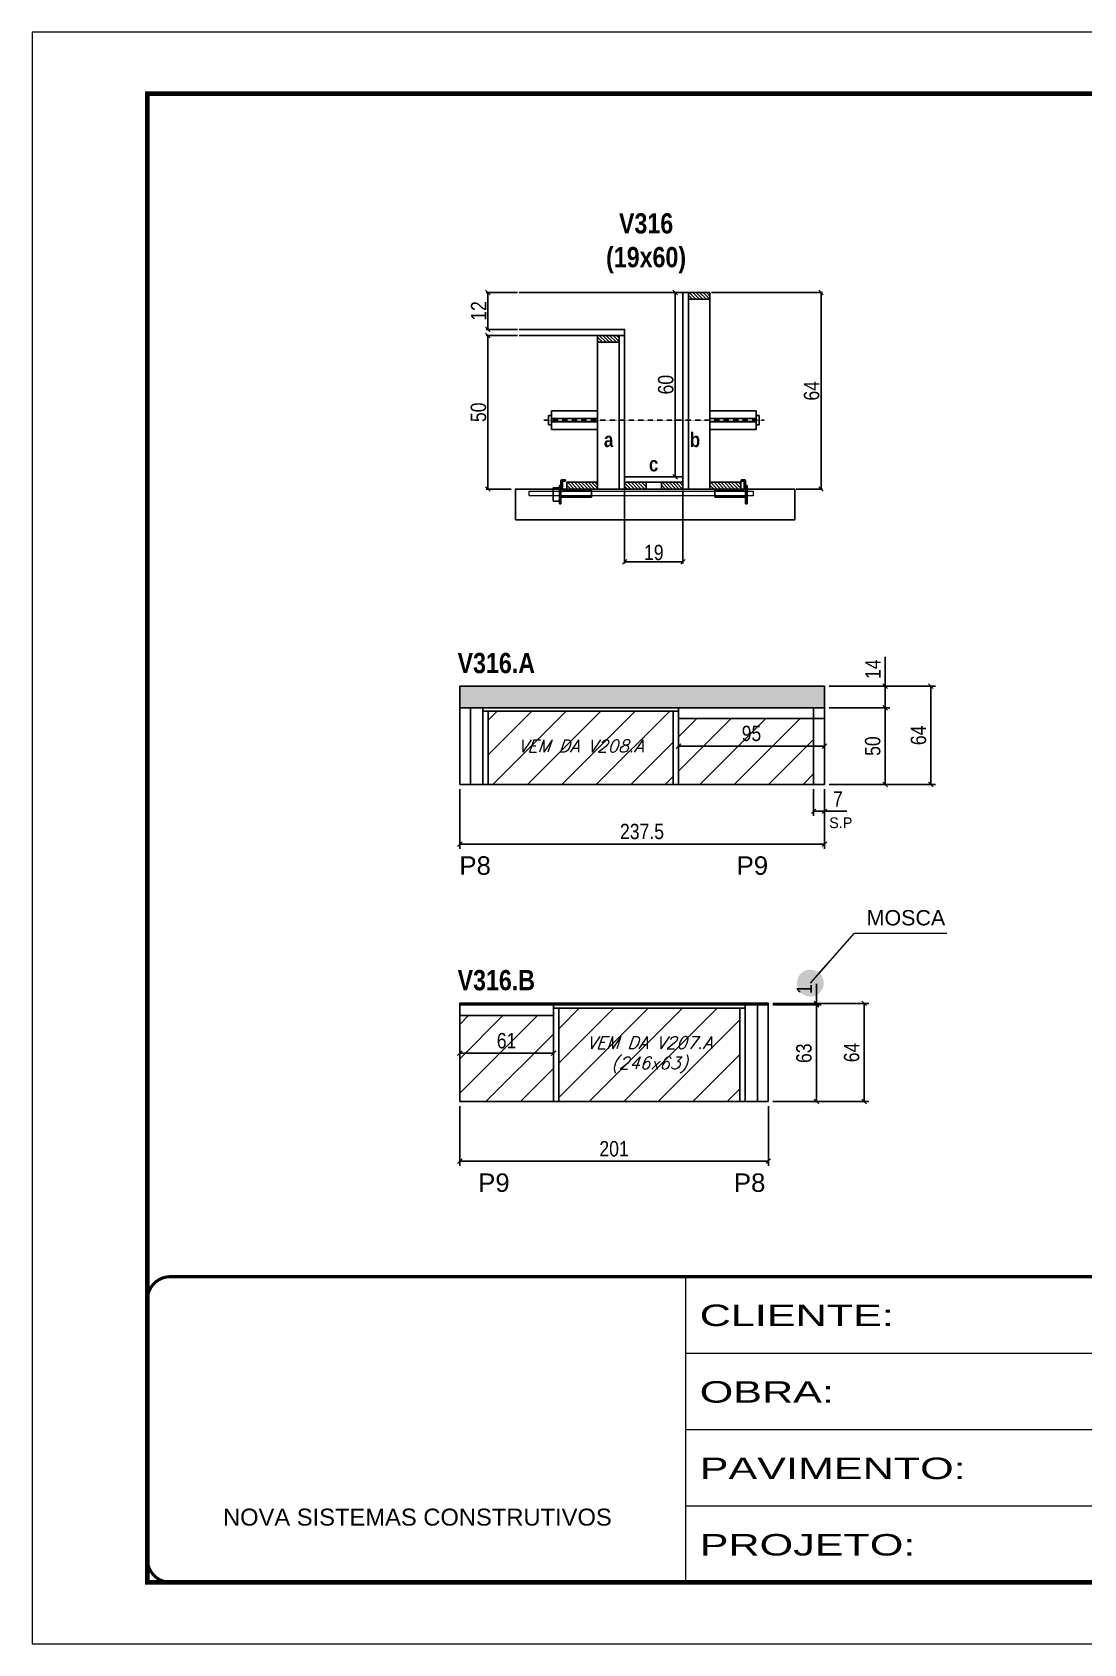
# Model space of a CAD drawing. Extents: x 13154 to 22413, y 1253 to 30260.
# Drawn here: x 13154 to 13839, y 26522 to 27572 of the extents above; entities that cross this region are included whole.
import ezdxf

# ---------------------------------------------------------------- set-up
doc = ezdxf.new("R2010")
doc.units = 0
for name, pattern in [('CONTINUO', [0]), ('DASHED', [0.75, 0.5, -0.25]), ('HIDDEN', [0.375, 0.25, -0.125])]:
    doc.linetypes.add(name, pattern=pattern)
for name, color, linetype in [('5', 5, 'Continuous'), ('barrote', 251, 'Continuous'), ('COTA', 241, 'Continuous'), ('detalhes', 4, 'Continuous'), ('NOMENCLATURA', 7, 'Continuous'), ('Painéis', 200, 'Continuous'), ('presilha', 1, 'Continuous'), ('SARR_2.2x10', 60, 'Continuous'), ('SARR_2.2x7', 40, 'Continuous'), ('SARR_3.5x7', 81, 'Continuous'), ('TENSOR', 3, 'Continuous'), ('texto', 7, 'Continuous')]:
    doc.layers.add(name, color=color, linetype=linetype)
for name, color, linetype, lineweight in [('CARIMBO', 255, 'Continuous', 9), ('CONCRETO', 251, 'Continuous', 25), ('Folhas', 255, 'Continuous', 9), ('Hachura', 251, 'Continuous', 9), ('SARRAFO DE PRESSAO', 251, 'DASHED', 9), ('SCO-___-LAJ', 2, 'Continuous', 0)]:
    doc.layers.add(name, color=color, linetype=linetype, lineweight=lineweight)
doc.styles.add('ARIAL', font='arial.ttf')
doc.styles.add('COTA TECNICA', font='techl___.ttf', dxfattribs={"height": 10})
doc.styles.add('COTA TECNICA 2X', font='techl___.ttf', dxfattribs={"height": 10})
doc.styles.add('Romans', font='romans.shx')
doc.styles.add('ROMAS860', font='ROMAS860.SHX')
doc.styles.get("Standard").update_dxf_attribs({"font": 'arial.ttf'})
doc.styles.add('TECNICA', font='techb___.ttf', dxfattribs={"height": 10})
doc.styles.add('Tecnologia', font='')
doc.styles.get('Tecnologia').set_extended_font_data('Forgotten Futurist')
doc.dimstyles.new('3x', dxfattribs={"dimtxt": 10, "dimasz": 5, "dimexe": 7, "dimexo": 5, "dimgap": 4, "dimtad": 1, "dimdec": 4, "dimlfac": 0.333333, "dimdsep": 46, "dimtxsty": 'Standard', "dimblk": 'DOT', "dimcen": 0.09, "dimclrd": 1, "dimclre": 1, "dimclrt": 2, "dimadec": 0, "dimazin": 2, "dimtfac": 1, "dimtdec": 4, "dimtmove": 0, "dimatfit": 3, "dimldrblk": 'DOT', "dimfxl": 1, "dimtolj": 1, "dimtzin": 0, "dimlwd": 9, "dimlwe": 9, "dimarcsym": 0})
doc.dimstyles.new('PAINEL', dxfattribs={"dimtxt": 10, "dimasz": 3, "dimexe": 3, "dimexo": 3, "dimgap": 3, "dimtad": 1, "dimdec": 1, "dimzin": 12, "dimdsep": 46, "dimtxsty": 'COTA TECNICA', "dimblk1": 'OBLIQUE', "dimblk2": 'OBLIQUE', "dimsah": 1, "dimcen": 0.9, "dimclrd": 4, "dimclre": 4, "dimclrt": 240, "dimadec": 1, "dimazin": 3, "dimtfac": 1, "dimtdec": 1, "dimtmove": 0, "dimatfit": 3, "dimfxl": 1, "dimtolj": 1, "dimtzin": 12, "dimarcsym": 0})
doc.dimstyles.new('SECAO', dxfattribs={"dimscale": 0.333333, "dimtxt": 5, "dimasz": 9, "dimexe": 3, "dimexo": 3, "dimgap": 3, "dimtad": 1, "dimdec": 1, "dimlfac": 0.5, "dimzin": 12, "dimdsep": 46, "dimtxsty": 'COTA TECNICA 2X', "dimblk1": 'OBLIQUE', "dimblk2": 'OBLIQUE', "dimsah": 1, "dimcen": 0.9, "dimclrd": 4, "dimclre": 4, "dimclrt": 240, "dimadec": 1, "dimazin": 3, "dimtfac": 1, "dimtdec": 1, "dimtmove": 0, "dimatfit": 3, "dimfxl": 1, "dimtolj": 1, "dimtzin": 12, "dimarcsym": 0})
pattern_1 = [(135, (46775.7082, -96237.7658), (-1.122532015, -1.122532015), [])]

# ---------------------------------------------------------------- blocks, each defined once
blk = doc.blocks.new('9999999999')
at = {"color": 30, "linetype": 'CONTINUO'}
for p, q in [((98564.6, 34230.2), (98564.6, 34429.4)), ((98564.6, 34379.6), (99584, 34379.6)), ((98564.6, 34329.8), (99488, 34329.8)), ((98564.6, 34280), (99488, 34280))]:
    blk.add_line(p, q, dxfattribs=at)
at = {"color": 30, "linetype": 'CONTINUO', "const_width": 2}
blk.add_lwpolyline([(99584, 34230.2), (99584, 34414.4, 0.414214), (99569, 34429.4), (98229, 34429.4, 0.414214), (98214, 34414.4), (98214, 34245.2, 0.414214), (98229, 34230.2), (99584, 34230.2)], format="xyb", dxfattribs=at)
at = {"layer": 'Folhas'}
blk.add_lwpolyline([(98139, 34190.2), (99624, 34190.2), (99624, 35240.2), (98139, 35240.2)], close=True, dxfattribs=at)
at = {"layer": 'Folhas', "color": 30, "const_width": 3}
blk.add_lwpolyline([(98214, 34230.2), (99584, 34230.2), (99584, 35200.2), (98214, 35200.2)], close=True, dxfattribs=at)
at = {"color": 7, "linetype": 'Continuous', "ltscale": 5, "style": 'ARIAL'}
blk.add_text('NOVA SISTEMAS CONSTRUTIVOS', height=11.059, dxfattribs=at).set_placement((98263.2, 34267.2))
at = {"layer": 'Folhas', "color": 7, "style": 'Tecnologia', "width": 1.5}
for s, p in [('CLIENTE:', (98573.7, 34397.2)), ('OBRA:', (98573.7, 34347.3)), ('PAVIMENTO:', (98573.7, 34297.5)), ('PROJETO:', (98573.7, 34247.7))]:
    blk.add_text(s, height=14, dxfattribs=at).set_placement(p)
blk = doc.blocks.new('_Oblique')
at = {"color": 0, "linetype": 'ByBlock', "lineweight": -2}
blk.add_line((-0.5, -0.5), (0.5, 0.5), dxfattribs=at)
blk = doc.blocks.new('*D1331')
at = {"layer": 'COTA', "color": 4, "linetype": 'ByBlock', "lineweight": -2, "transparency": 16777216}
for p, q in [((13432.8, 27078.9), (13432.8, 27040)), ((13670.3, 27078.9), (13670.3, 27040)), ((13670.3, 27043), (13432.8, 27043))]:
    blk.add_line(p, q, dxfattribs=at)
at = {"layer": 'Defpoints', "color": 0, "linetype": 'ByBlock', "transparency": 16777216}
for p in [(13432.8, 27081.9), (13670.3, 27081.9), (13432.8, 27043)]:
    blk.add_point(p, dxfattribs=at)
at = {"layer": 'COTA', "color": 4, "linetype": 'ByBlock', "lineweight": -2, "transparency": 16777216, "xscale": 3, "yscale": 3, "zscale": 3, "rotation": 180}
blk.add_blockref('_Oblique', (13432.8, 27043), dxfattribs=at)
at = {"layer": 'COTA', "color": 4, "linetype": 'ByBlock', "lineweight": -2, "transparency": 16777216, "xscale": 3, "yscale": 3, "zscale": 3}
blk.add_blockref('_Oblique', (13670.3, 27043), dxfattribs=at)
at = {"layer": 'COTA', "color": 240, "linetype": 'ByBlock', "transparency": 16777216, "insert": (13551.5, 27051.2), "char_height": 10, "attachment_point": 5, "style": 'COTA TECNICA'}
blk.add_mtext('\\A1;237.5', dxfattribs=at)
blk = doc.blocks.new('*D1332')
at = {"layer": 'COTA', "color": 4, "linetype": 'ByBlock', "lineweight": -2, "transparency": 16777216}
for p, q in [((13575.3, 27106.9), (13670.3, 27106.9)), ((13575.3, 27103.9), (13575.3, 27103.9))]:
    blk.add_line(p, q, dxfattribs=at)
at = {"layer": 'Defpoints', "color": 0, "linetype": 'ByBlock', "transparency": 16777216}
for p in [(13575.3, 27106.9), (13670.3, 27106.9), (13670.3, 27106.9)]:
    blk.add_point(p, dxfattribs=at)
at = {"layer": 'COTA', "color": 4, "linetype": 'ByBlock', "lineweight": -2, "transparency": 16777216, "xscale": 3, "yscale": 3, "zscale": 3, "rotation": 180}
blk.add_blockref('_Oblique', (13575.3, 27106.9), dxfattribs=at)
at = {"layer": 'COTA', "color": 4, "linetype": 'ByBlock', "lineweight": -2, "transparency": 16777216, "xscale": 3, "yscale": 3, "zscale": 3}
blk.add_blockref('_Oblique', (13670.3, 27106.9), dxfattribs=at)
at = {"layer": 'COTA', "color": 240, "linetype": 'ByBlock', "transparency": 16777216, "insert": (13622.8, 27115.1), "char_height": 10, "attachment_point": 5, "style": 'COTA TECNICA'}
blk.add_mtext('\\A1;95', dxfattribs=at)
blk = doc.blocks.new('*D1333')
at = {"layer": 'COTA', "color": 4, "linetype": 'ByBlock', "lineweight": -2, "transparency": 16777216}
for p, q in [((13432.8, 26872.3), (13432.8, 26833.4)), ((13633.8, 26872.3), (13633.8, 26833.4)), ((13432.8, 26836.4), (13633.8, 26836.4))]:
    blk.add_line(p, q, dxfattribs=at)
at = {"layer": 'Defpoints', "color": 0, "linetype": 'ByBlock', "transparency": 16777216}
for p in [(13432.8, 26875.3), (13633.8, 26875.3), (13633.8, 26836.4)]:
    blk.add_point(p, dxfattribs=at)
at = {"layer": 'COTA', "color": 4, "linetype": 'ByBlock', "lineweight": -2, "transparency": 16777216, "xscale": 3, "yscale": 3, "zscale": 3, "rotation": 180}
blk.add_blockref('_Oblique', (13432.8, 26836.4), dxfattribs=at)
at = {"layer": 'COTA', "color": 4, "linetype": 'ByBlock', "lineweight": -2, "transparency": 16777216, "xscale": 3, "yscale": 3, "zscale": 3}
blk.add_blockref('_Oblique', (13633.8, 26836.4), dxfattribs=at)
at = {"layer": 'COTA', "color": 240, "linetype": 'ByBlock', "transparency": 16777216, "insert": (13533.3, 26844.5), "char_height": 10, "attachment_point": 5, "style": 'COTA TECNICA'}
blk.add_mtext('\\A1;201', dxfattribs=at)
blk = doc.blocks.new('*D1334')
at = {"layer": 'COTA', "color": 4, "linetype": 'ByBlock', "lineweight": -2, "transparency": 16777216}
for p, q in [((13493.8, 26906.8), (13432.8, 26906.8)), ((13493.8, 26903.8), (13493.8, 26903.8))]:
    blk.add_line(p, q, dxfattribs=at)
at = {"layer": 'Defpoints', "color": 0, "linetype": 'ByBlock', "transparency": 16777216}
for p in [(13432.8, 26906.8), (13432.8, 26906.8), (13493.8, 26906.8)]:
    blk.add_point(p, dxfattribs=at)
at = {"layer": 'COTA', "color": 4, "linetype": 'ByBlock', "lineweight": -2, "transparency": 16777216, "xscale": 3, "yscale": 3, "zscale": 3, "rotation": 180}
blk.add_blockref('_Oblique', (13432.8, 26906.8), dxfattribs=at)
at = {"layer": 'COTA', "color": 4, "linetype": 'ByBlock', "lineweight": -2, "transparency": 16777216, "xscale": 3, "yscale": 3, "zscale": 3}
blk.add_blockref('_Oblique', (13493.8, 26906.8), dxfattribs=at)
at = {"layer": 'COTA', "color": 240, "linetype": 'ByBlock', "transparency": 16777216, "insert": (13463.3, 26914.9), "char_height": 10, "attachment_point": 5, "style": 'COTA TECNICA'}
blk.add_mtext('\\A1;61', dxfattribs=at)
blk = doc.blocks.new('*D1335')
at = {"layer": 'COTA', "color": 4, "linetype": 'ByBlock', "lineweight": -2, "transparency": 16777216}
for p, q in [((13673.3, 27131.9), (13712.9, 27131.9)), ((13709.9, 27081.9), (13709.9, 27131.9)), ((13673.3, 27081.9), (13712.9, 27081.9))]:
    blk.add_line(p, q, dxfattribs=at)
at = {"layer": 'Defpoints', "color": 0, "linetype": 'ByBlock', "transparency": 16777216}
for p in [(13670.3, 27131.9), (13709.9, 27131.9), (13670.3, 27081.9)]:
    blk.add_point(p, dxfattribs=at)
at = {"layer": 'COTA', "color": 4, "linetype": 'ByBlock', "lineweight": -2, "transparency": 16777216, "xscale": 3, "yscale": 3, "zscale": 3}
for p, rotation in [((13709.9, 27131.9), 90), ((13709.9, 27081.9), 270)]:
    blk.add_blockref('_Oblique', p, dxfattribs=dict(at, rotation=rotation))
at = {"layer": 'COTA', "color": 240, "linetype": 'ByBlock', "transparency": 16777216, "insert": (13701.8, 27106.9), "char_height": 10, "attachment_point": 5, "rotation": 90, "style": 'COTA TECNICA'}
blk.add_mtext('\\A1;50', dxfattribs=at)
blk = doc.blocks.new('*D1336')
at = {"layer": 'COTA', "color": 4, "linetype": 'ByBlock', "lineweight": -2, "transparency": 16777216}
for p, q in [((13709.9, 27145.9), (13709.9, 27165)), ((13673.3, 27145.9), (13712.9, 27145.9)), ((13709.9, 27131.9), (13709.9, 27145.9)), ((13673.3, 27131.9), (13712.9, 27131.9))]:
    blk.add_line(p, q, dxfattribs=at)
at = {"layer": 'Defpoints', "color": 0, "linetype": 'ByBlock', "transparency": 16777216}
for p in [(13670.3, 27145.9), (13709.9, 27145.9), (13670.3, 27131.9)]:
    blk.add_point(p, dxfattribs=at)
at = {"layer": 'COTA', "color": 4, "linetype": 'ByBlock', "lineweight": -2, "transparency": 16777216, "xscale": 3, "yscale": 3, "zscale": 3}
for p, rotation in [((13709.9, 27145.9), 90), ((13709.9, 27131.9), 270)]:
    blk.add_blockref('_Oblique', p, dxfattribs=dict(at, rotation=rotation))
at = {"layer": 'COTA', "color": 240, "linetype": 'ByBlock', "transparency": 16777216, "insert": (13701.9, 27157), "char_height": 10, "attachment_point": 5, "rotation": 90, "style": 'COTA TECNICA'}
blk.add_mtext('\\A1;14', dxfattribs=at)
blk = doc.blocks.new('*D1337')
at = {"layer": 'COTA', "color": 4, "linetype": 'ByBlock', "lineweight": -2, "transparency": 16777216}
for p, q in [((13673.3, 27145.9), (13742.7, 27145.9)), ((13739.7, 27081.9), (13739.7, 27145.9)), ((13673.3, 27081.9), (13742.7, 27081.9))]:
    blk.add_line(p, q, dxfattribs=at)
at = {"layer": 'Defpoints', "color": 0, "linetype": 'ByBlock', "transparency": 16777216}
for p in [(13670.3, 27145.9), (13739.7, 27145.9), (13670.3, 27081.9)]:
    blk.add_point(p, dxfattribs=at)
at = {"layer": 'COTA', "color": 4, "linetype": 'ByBlock', "lineweight": -2, "transparency": 16777216, "xscale": 3, "yscale": 3, "zscale": 3}
for p, rotation in [((13739.7, 27145.9), 90), ((13739.7, 27081.9), 270)]:
    blk.add_blockref('_Oblique', p, dxfattribs=dict(at, rotation=rotation))
at = {"layer": 'COTA', "color": 240, "linetype": 'ByBlock', "transparency": 16777216, "insert": (13731.6, 27113.9), "char_height": 10, "attachment_point": 5, "rotation": 90, "style": 'COTA TECNICA'}
blk.add_mtext('\\A1;64', dxfattribs=at)
blk = doc.blocks.new('*D1338')
at = {"layer": 'COTA', "color": 4, "linetype": 'ByBlock', "lineweight": -2, "transparency": 16777216}
for p, q in [((13663.3, 27078.9), (13663.3, 27061.4)), ((13670.3, 27078.9), (13670.3, 27061.4)), ((13663.3, 27064.4), (13670.3, 27064.4)), ((13670.3, 27064.4), (13685, 27064.4))]:
    blk.add_line(p, q, dxfattribs=at)
at = {"layer": 'Defpoints', "color": 0, "linetype": 'ByBlock', "transparency": 16777216}
for p in [(13663.3, 27081.9), (13670.3, 27081.9), (13670.3, 27064.4)]:
    blk.add_point(p, dxfattribs=at)
at = {"layer": 'COTA', "color": 4, "linetype": 'ByBlock', "lineweight": -2, "transparency": 16777216, "xscale": 3, "yscale": 3, "zscale": 3, "rotation": 180}
blk.add_blockref('_Oblique', (13663.3, 27064.4), dxfattribs=at)
at = {"layer": 'COTA', "color": 4, "linetype": 'ByBlock', "lineweight": -2, "transparency": 16777216, "xscale": 3, "yscale": 3, "zscale": 3}
blk.add_blockref('_Oblique', (13670.3, 27064.4), dxfattribs=at)
at = {"layer": 'COTA', "color": 240, "linetype": 'ByBlock', "transparency": 16777216, "insert": (13679.1, 27072.5), "char_height": 10, "attachment_point": 5, "style": 'COTA TECNICA'}
blk.add_mtext('\\A1;7', dxfattribs=at)
blk = doc.blocks.new('*D1339')
at = {"layer": 'COTA', "color": 4, "linetype": 'ByBlock', "lineweight": -2, "transparency": 16777216}
for p, q in [((13636.8, 26939.3), (13699.2, 26939.3)), ((13696.2, 26939.3), (13696.2, 26875.3)), ((13636.8, 26875.3), (13699.2, 26875.3))]:
    blk.add_line(p, q, dxfattribs=at)
at = {"layer": 'Defpoints', "color": 0, "linetype": 'ByBlock', "transparency": 16777216}
for p in [(13633.8, 26939.3), (13633.8, 26875.3), (13696.2, 26875.3)]:
    blk.add_point(p, dxfattribs=at)
at = {"layer": 'COTA', "color": 4, "linetype": 'ByBlock', "lineweight": -2, "transparency": 16777216, "xscale": 3, "yscale": 3, "zscale": 3}
for p, rotation in [((13696.2, 26939.3), 90), ((13696.2, 26875.3), 270)]:
    blk.add_blockref('_Oblique', p, dxfattribs=dict(at, rotation=rotation))
at = {"layer": 'COTA', "color": 240, "linetype": 'ByBlock', "transparency": 16777216, "insert": (13688.1, 26907.3), "char_height": 10, "attachment_point": 5, "rotation": 90, "style": 'COTA TECNICA'}
blk.add_mtext('\\A1;64', dxfattribs=at)
blk = doc.blocks.new('*D185')
at = {"layer": 'COTA', "color": 4, "lineweight": -2, "transparency": 16777216}
for p, q in [((13540.2, 27273.4), (13540.2, 27225.9)), ((13578.2, 27273.4), (13578.2, 27225.9)), ((13578.2, 27226.9), (13540.2, 27226.9))]:
    blk.add_line(p, q, dxfattribs=at)
at = {"layer": 'Defpoints', "color": 0, "transparency": 16777216}
for p in [(13540.2, 27274.4), (13578.2, 27274.4), (13540.2, 27226.9)]:
    blk.add_point(p, dxfattribs=at)
at = {"layer": 'COTA', "color": 4, "lineweight": -2, "transparency": 16777216, "xscale": 3, "yscale": 3, "zscale": 3, "rotation": 180}
blk.add_blockref('_Oblique', (13540.2, 27226.9), dxfattribs=at)
at = {"layer": 'COTA', "color": 4, "lineweight": -2, "transparency": 16777216, "xscale": 3, "yscale": 3, "zscale": 3}
blk.add_blockref('_Oblique', (13578.2, 27226.9), dxfattribs=at)
at = {"layer": 'COTA', "color": 240, "transparency": 16777216, "insert": (13559.2, 27233), "char_height": 10, "attachment_point": 5, "style": 'COTA TECNICA 2X'}
blk.add_mtext('\\A1;19', dxfattribs=at)
blk = doc.blocks.new('PRESILHA METÁLICA 1')
at = {"layer": 'presilha'}
for p, q in [((7.5, 10.6), (7.5, 19.9)), ((12, 21), (8.6, 21)), ((9, 11.6), (9, 18.9)), ((12, 19.5), (9.6, 19.5)), ((12, 21), (12, 19.5)), ((0, 13), (6, 13)), ((0, 13), (0, 0)), ((6, 0), (0, 0)), ((6, 15.5), (7.5, 15.5)), ((6, -2.5), (6, 15.5)), ((6, 13), (6, 0)), ((7.5, 15.5), (7.5, -2.5)), ((37.5, 4.1), (7.5, 4.1)), ((37.5, 11), (9.6, 11)), ((37.5, 11), (37.5, 4.1)), ((7.5, -2.5), (6, -2.5))]:
    blk.add_line(p, q, dxfattribs=at)
for centre, radius, start, end in [((8.6, 19.9), 1.14, 90, 180), ((9.6, 18.9), 0.57, 90, 180), ((9.6, 11.6), 0.57, 180, 270)]:
    blk.add_arc(centre, radius, start, end, dxfattribs=at)
blk = doc.blocks.new('PRESILHA METÁLICA 2')
at = {"layer": 'presilha'}
for p, q in [((-5.2, 23.5), (-5.2, 22)), ((-5.2, 23.5), (-1.9, 23.5)), ((-5.2, 22), (-2.8, 22)), ((-2.2, 14.1), (-2.2, 21.4)), ((0.8, 18), (-0.8, 18)), ((-0.8, 18), (-0.8, 0)), ((-0.8, 14.6), (-0.8, 22.4)), ((0.8, 0), (0.8, 18)), ((-30.8, 13.5), (-30.8, 6.6)), ((-30.8, 13.5), (-2.8, 13.5)), ((-30.8, 6.6), (-0.8, 6.6)), ((-0.8, 0), (0.8, 0))]:
    blk.add_line(p, q, dxfattribs=at)
for centre, radius, start, end in [((-2.8, 21.4), 0.57, 0, 90), ((-1.9, 22.4), 1.14, 0, 90), ((-2.8, 14.1), 0.57, 270, 0)]:
    blk.add_arc(centre, radius, start, end, dxfattribs=at)
blk = doc.blocks.new('*D201')
at = {"layer": 'COTA', "color": 4, "lineweight": -2, "transparency": 16777216}
for p, q in [((13470.5, 27374.4), (13450.1, 27374.4)), ((13451.1, 27374.4), (13451.1, 27274.4)), ((13466.4, 27274.4), (13450.1, 27274.4))]:
    blk.add_line(p, q, dxfattribs=at)
at = {"layer": 'Defpoints', "color": 0, "transparency": 16777216}
for p in [(13471.5, 27374.4), (13451.1, 27274.4), (13467.4, 27274.4)]:
    blk.add_point(p, dxfattribs=at)
at = {"layer": 'COTA', "color": 4, "lineweight": -2, "transparency": 16777216, "xscale": 3, "yscale": 3, "zscale": 3}
for p, rotation in [((13451.1, 27374.4), 90), ((13451.1, 27274.4), 270)]:
    blk.add_blockref('_Oblique', p, dxfattribs=dict(at, rotation=rotation))
at = {"layer": 'COTA', "color": 240, "transparency": 16777216, "insert": (13445, 27324.4), "char_height": 10, "attachment_point": 5, "rotation": 90, "style": 'COTA TECNICA 2X'}
blk.add_mtext('\\A1;50', dxfattribs=at)
blk = doc.blocks.new('*D202')
at = {"layer": 'COTA', "color": 4, "lineweight": -2, "transparency": 16777216}
for p, q in [((13470.5, 27402.4), (13450.1, 27402.4)), ((13451.1, 27378.4), (13451.1, 27402.4)), ((13470.5, 27378.4), (13450.1, 27378.4))]:
    blk.add_line(p, q, dxfattribs=at)
at = {"layer": 'Defpoints', "color": 0, "transparency": 16777216}
for p in [(13451.1, 27402.4), (13471.5, 27402.4), (13471.5, 27378.4)]:
    blk.add_point(p, dxfattribs=at)
at = {"layer": 'COTA', "color": 4, "lineweight": -2, "transparency": 16777216, "xscale": 3, "yscale": 3, "zscale": 3}
for p, rotation in [((13451.1, 27402.4), 90), ((13451.1, 27378.4), 270)]:
    blk.add_blockref('_Oblique', p, dxfattribs=dict(at, rotation=rotation))
at = {"layer": 'COTA', "color": 240, "transparency": 16777216, "insert": (13445.1, 27390.4), "char_height": 10, "attachment_point": 5, "rotation": 90, "style": 'COTA TECNICA 2X'}
blk.add_mtext('\\A1;12', dxfattribs=at)
blk = doc.blocks.new('*D203')
at = {"layer": 'COTA', "color": 4, "lineweight": -2, "transparency": 16777216}
for p, q in [((13596.8, 27402.4), (13669.1, 27402.4)), ((13668.1, 27402.4), (13668.1, 27274.4)), ((13652, 27274.4), (13669.1, 27274.4))]:
    blk.add_line(p, q, dxfattribs=at)
at = {"layer": 'Defpoints', "color": 0, "transparency": 16777216}
for p in [(13595.8, 27402.4), (13651, 27274.4), (13668.1, 27274.4)]:
    blk.add_point(p, dxfattribs=at)
at = {"layer": 'COTA', "color": 4, "lineweight": -2, "transparency": 16777216, "xscale": 3, "yscale": 3, "zscale": 3}
for p, rotation in [((13668.1, 27402.4), 90), ((13668.1, 27274.4), 270)]:
    blk.add_blockref('_Oblique', p, dxfattribs=dict(at, rotation=rotation))
at = {"layer": 'COTA', "color": 240, "transparency": 16777216, "insert": (13662, 27338.4), "char_height": 10, "attachment_point": 5, "rotation": 90, "style": 'COTA TECNICA 2X'}
blk.add_mtext('\\A1;64', dxfattribs=at)
blk = doc.blocks.new('*D1201')
at = {"layer": 'COTA', "color": 4, "lineweight": -2, "transparency": 16777216}
for p, q in [((13577.2, 27402.4), (13572.1, 27402.4)), ((13573.1, 27282.4), (13573.1, 27402.4)), ((13577.2, 27282.4), (13572.1, 27282.4))]:
    blk.add_line(p, q, dxfattribs=at)
at = {"layer": 'Defpoints', "color": 0, "transparency": 16777216}
for p in [(13573.1, 27402.4), (13578.2, 27402.4), (13578.2, 27282.4)]:
    blk.add_point(p, dxfattribs=at)
at = {"layer": 'COTA', "color": 4, "lineweight": -2, "transparency": 16777216, "xscale": 3, "yscale": 3, "zscale": 3}
for p, rotation in [((13573.1, 27402.4), 90), ((13573.1, 27282.4), 270)]:
    blk.add_blockref('_Oblique', p, dxfattribs=dict(at, rotation=rotation))
at = {"layer": 'COTA', "color": 240, "transparency": 16777216, "insert": (13567, 27342.4), "char_height": 10, "attachment_point": 5, "rotation": 90, "style": 'COTA TECNICA 2X'}
blk.add_mtext('\\A1;60', dxfattribs=at)
blk = doc.blocks.new('*D3209')
at = {"layer": 'COTA', "color": 4, "lineweight": -2, "transparency": 16777216}
for p, q in [((13636.8, 26938.3), (13668.2, 26938.3)), ((13665.2, 26875.3), (13665.2, 26938.3)), ((13636.8, 26875.3), (13668.2, 26875.3))]:
    blk.add_line(p, q, dxfattribs=at)
at = {"layer": 'Defpoints', "color": 0, "transparency": 16777216}
for p in [(13633.8, 26938.3), (13665.2, 26938.3), (13633.8, 26875.3)]:
    blk.add_point(p, dxfattribs=at)
at = {"layer": 'COTA', "color": 4, "lineweight": -2, "transparency": 16777216, "xscale": 3, "yscale": 3, "zscale": 3}
for p, rotation in [((13665.2, 26938.3), 90), ((13665.2, 26875.3), 270)]:
    blk.add_blockref('_Oblique', p, dxfattribs=dict(at, rotation=rotation))
at = {"layer": 'COTA', "color": 240, "transparency": 16777216, "insert": (13657, 26906.8), "char_height": 10, "attachment_point": 5, "rotation": 90, "style": 'COTA TECNICA'}
blk.add_mtext('\\A1;63', dxfattribs=at)
blk = doc.blocks.new('*D3210')
at = {"layer": 'COTA', "color": 4, "lineweight": -2, "transparency": 16777216}
for p, q in [((13665.2, 26939.3), (13665.2, 26951.9)), ((13636.8, 26939.3), (13668.2, 26939.3)), ((13636.8, 26938.3), (13668.2, 26938.3)), ((13665.2, 26938.3), (13665.2, 26939.3)), ((13665.2, 26938.3), (13665.2, 26935.3))]:
    blk.add_line(p, q, dxfattribs=at)
at = {"layer": 'Defpoints', "color": 0, "transparency": 16777216}
for p in [(13633.8, 26939.3), (13633.8, 26938.3), (13665.2, 26939.3)]:
    blk.add_point(p, dxfattribs=at)
at = {"layer": 'COTA', "color": 4, "lineweight": -2, "transparency": 16777216, "xscale": 3, "yscale": 3, "zscale": 3}
for p, rotation in [((13665.2, 26939.3), 270), ((13665.2, 26938.3), 90)]:
    blk.add_blockref('_Oblique', p, dxfattribs=dict(at, rotation=rotation))
at = {"layer": 'COTA', "color": 240, "transparency": 16777216, "insert": (13657.2, 26948.6), "char_height": 10, "attachment_point": 5, "rotation": 90, "style": 'COTA TECNICA'}
blk.add_mtext('\\A1;1', dxfattribs=at)
blk = doc.blocks.new('_Dot')
at = {"color": 0, "linetype": 'ByBlock', "lineweight": -2}
blk.add_line((-0.5, 0), (-1, 0), dxfattribs=at)
at = {"color": 0, "linetype": 'ByBlock', "const_width": 0.5}
blk.add_lwpolyline([(-0.25, 0, 1), (0.25, 0, 1)], format="xyb", close=True, dxfattribs=at)

msp = doc.modelspace()

# ---------------------------------------------------------------- hatches: boundary and pattern name
at = {"layer": 'COTA', "linetype": 'ByBlock'}
h = msp.add_hatch(dxfattribs=at)
h.set_pattern_fill('AR-CONC', color=256, scale=0.03)
h.set_pattern_definition([(50, (-115915.231, -5387.4183), (5.46554007, -0.47817257), [0.5715, -6.2865]), (355, (-115915.231, -5387.4183), (-1.05730264, 5.73170536), [0.4572, -5.02921753]), (100.4514447, (-115914.7757, -5387.458), (4.40823741, 5.25353256), [0.48570026, -5.34270734]), (46.1842, (-115915.231, -5385.894), (8.13237123, -1.26126984), [0.85725, -9.42975]), (96.6355576, (-115914.5535, -5385.9994), (7.122124, 7.42278374), [0.7285507, -8.01406824]), (351.184151, (-115915.231, -5385.894), (7.122124, 7.42278374), [0.685799, -7.54379196]), (21, (-115914.469, -5386.2753), (4.54843174, -3.06795595), [0.5715, -6.2865]), (326, (-115914.469, -5386.2753), (1.85406085, 5.52563898), [0.4572, -5.0292]), (71.451445, (-115914.09, -5386.531), (6.40249258, 2.45768307), [0.48570026, -5.34269813]), (37.5, (-115915.2312, -5387.4183), (0.092658098, 2.536651166), [0, -4.96824, 0, -5.1054, 0, -5.04825]), (7.5, (-115915.2312, -5387.4183), (2.004589875, 3.005417245), [0, -2.91084, 0, -4.85394, 0, -1.92405]), (327.5, (-115916.9304, -5387.4183), (4.067717855, -0.17186232), [0, -1.905, 0, -5.9436, 0, -7.8867]), (317.5, (-115917.6924, -5387.4183), (4.44387544, 0.76279473), [0, -2.4765, 0, -3.94716, 0, -5.6007])])
h.paths.add_polyline_path([(13670.28, 27131.92), (13670.28, 27145.92), (13432.78, 27145.92), (13432.78, 27131.92)])
at = {"layer": 'Hachura', "linetype": 'ByBlock'}
h = msp.add_hatch(dxfattribs=at)
h.set_pattern_fill('ANSI31', color=256, scale=5)
h.paths.add_polyline_path([(13571.78, 27081.92), (13571.78, 27129.72), (13451.28, 27129.72), (13451.28, 27081.92)])
h.paths.add_polyline_path([(13663.28, 27081.92), (13663.28, 27124.92), (13575.28, 27124.92), (13575.28, 27081.92)])
h = msp.add_hatch(dxfattribs=at)
h.set_pattern_fill('ANSI31', color=256, scale=5)
h.paths.add_polyline_path([(13493.78, 26875.31), (13493.78, 26931.31), (13432.78, 26931.31), (13432.78, 26875.31)])
h.paths.add_polyline_path([(13615.28, 26875.31), (13615.28, 26936.11), (13497.28, 26936.11), (13497.28, 26875.31)])
at = {"layer": 'SARR_2.2x10'}
h = msp.add_hatch(dxfattribs=at)
h.set_pattern_fill('ANSI31', color=256, scale=0.5, angle=90)
h.set_pattern_definition([(135, (46696.1082, -96237.7658), (-1.122532015, -1.122532015), [])])
h.paths.add_polyline_path([(13502.57, 27278.8), (13502.57, 27274.4), (13522.57, 27274.4), (13522.57, 27278.8)])
h = msp.add_hatch(dxfattribs=at)
h.set_pattern_fill('ANSI31', color=256, scale=0.5, angle=90)
h.set_pattern_definition([(135, (46789.3082, -96237.7658), (-1.122532015, -1.122532015), [])])
h.paths.add_polyline_path([(13595.77, 27278.8), (13595.77, 27274.4), (13615.77, 27274.4), (13615.77, 27278.8)])
at = {"layer": 'SARR_2.2x7'}
h = msp.add_hatch(dxfattribs=at)
h.set_pattern_fill('ANSI31', color=256, scale=0.5, angle=90)
h.set_pattern_definition([(135, (46690.1082, -96114.1658), (-1.122532015, -1.122532015), [])])
h.paths.add_polyline_path([(13581.77, 27402.4), (13581.77, 27398), (13595.77, 27398), (13595.77, 27402.4)])
h = msp.add_hatch(dxfattribs=at)
h.set_pattern_fill('ANSI31', color=256, scale=0.5, angle=90)
h.set_pattern_definition([(135, (46710.1082, -96142.1658), (-1.122532015, -1.122532015), [])])
h.paths.add_polyline_path([(13536.57, 27374.4), (13536.57, 27370), (13522.57, 27370), (13522.57, 27374.4)])
h = msp.add_hatch(dxfattribs=at)
h.set_pattern_fill('ANSI31', color=256, scale=0.5, angle=90)
h.set_pattern_definition(pattern_1)
h.paths.add_polyline_path([(13554.17, 27274.4), (13554.17, 27278.8), (13540.17, 27278.8), (13540.17, 27274.4)])
h = msp.add_hatch(dxfattribs=at)
h.set_pattern_fill('ANSI31', color=256, scale=0.5, angle=90)
h.set_pattern_definition(pattern_1)
h.paths.add_polyline_path([(13564.17, 27278.8), (13564.17, 27274.4), (13578.17, 27274.4), (13578.17, 27278.8)])

# ---------------------------------------------------------------- linework, layer by layer
at = {"ltscale": 3}
for p, q in [((13490.57, 27322.25), (13490.57, 27316.25)), ((13492.57, 27322.25), (13490.57, 27322.25)), ((13492.57, 27325.25), (13492.57, 27313.25)), ((13492.57, 27325.25), (13522.57, 27325.25)), ((13625.77, 27325.25), (13595.77, 27325.25)), ((13625.77, 27325.25), (13625.77, 27313.25)), ((13627.77, 27322.25), (13625.77, 27322.25)), ((13627.77, 27322.25), (13627.77, 27316.25)), ((13492.57, 27316.25), (13490.57, 27316.25)), ((13522.57, 27320.25), (13492.57, 27320.25)), ((13522.57, 27318.25), (13492.57, 27318.25)), ((13492.57, 27313.25), (13522.57, 27313.25)), ((13595.77, 27320.25), (13625.77, 27320.25)), ((13595.77, 27318.25), (13625.77, 27318.25)), ((13625.77, 27313.25), (13595.77, 27313.25)), ((13625.77, 27316.25), (13627.77, 27316.25))]:
    msp.add_line(p, q, dxfattribs=at)
at = {"layer": 'barrote'}
msp.add_lwpolyline([(13469.11, 27254.4), (13651.03, 27254.4), (13651.03, 27274.4), (13469.11, 27274.4)], close=True, dxfattribs=at)
at = {"layer": 'CONCRETO', "linetype": 'Continuous'}
msp.add_line((13578.17, 27402.4), (13471.47, 27402.4), dxfattribs=at)
at = {"layer": 'COTA', "linetype": 'ByBlock'}
for p, q in [((13670.28, 27145.92), (13432.78, 27145.92)), ((13432.78, 27145.92), (13432.78, 27131.92)), ((13670.28, 27131.92), (13670.28, 27145.92)), ((13575.28, 27131.92), (13575.28, 27081.92)), ((13493.78, 26938.31), (13493.78, 26875.31))]:
    msp.add_line(p, q, dxfattribs=at)
at = {"layer": 'detalhes', "color": 250}
msp.add_line((13469.11, 27254.4), (13469.11, 27274.4), dxfattribs=at)
at = {"layer": 'Painéis', "linetype": 'Continuous'}
for p, q in [((13670.28, 27131.92), (13432.78, 27131.92)), ((13432.78, 27131.92), (13432.78, 27081.92)), ((13670.28, 27081.92), (13670.28, 27131.92)), ((13432.78, 27081.92), (13670.28, 27081.92)), ((13432.78, 26875.31), (13432.78, 26939.31)), ((13432.78, 26939.31), (13633.78, 26939.31)), ((13633.78, 26939.31), (13633.78, 26875.31)), ((13633.78, 26875.31), (13432.78, 26875.31))]:
    msp.add_line(p, q, dxfattribs=at)
for points in [[(13581.77, 27274.4), (13581.77, 27402.4), (13578.17, 27402.4), (13578.17, 27274.4)], [(13536.57, 27274.4), (13536.57, 27374.4), (13540.17, 27374.4), (13540.17, 27274.4)], [(13578.17, 27282.4), (13540.17, 27282.4), (13540.17, 27278.8), (13578.17, 27278.8)], [(13633.78, 26938.31), (13432.78, 26938.31), (13432.78, 26939.31), (13633.78, 26939.31)]]:
    msp.add_lwpolyline(points, close=True, dxfattribs=at)
at = {"layer": 'Painéis', "linetype": 'Continuous', "elevation": 0}
msp.add_lwpolyline([(13471.47, 27374.4), (13540.17, 27374.4), (13540.17, 27378.4), (13471.47, 27378.4)], dxfattribs=at)
at = {"layer": 'SARR_2.2x10'}
for points in [[(13502.57, 27278.8), (13522.57, 27278.8), (13522.57, 27274.4), (13502.57, 27274.4)], [(13595.77, 27278.8), (13615.77, 27278.8), (13615.77, 27274.4), (13595.77, 27274.4)]]:
    msp.add_lwpolyline(points, close=True, dxfattribs=at)
at = {"layer": 'SARR_2.2x7', "linetype": 'Continuous'}
for p, q in [((13439.78, 27131.92), (13439.78, 27081.92)), ((13575.28, 27129.72), (13447.78, 27129.72)), ((13575.28, 27124.92), (13670.28, 27124.92)), ((13493.78, 26936.11), (13618.78, 26936.11)), ((13626.78, 26938.31), (13626.78, 26875.31)), ((13493.78, 26931.31), (13432.78, 26931.31))]:
    msp.add_line(p, q, dxfattribs=at)
at = {"layer": 'SARR_2.2x7', "linetype": 'HIDDEN'}
msp.add_line((13663.28, 27131.92), (13663.28, 27081.92), dxfattribs=at)
at = {"layer": 'SARR_2.2x7', "elevation": 0}
for points in [[(13595.77, 27402.4), (13581.77, 27402.4), (13581.77, 27398), (13595.77, 27398)], [(13522.57, 27374.4), (13536.57, 27374.4), (13536.57, 27370), (13522.57, 27370)]]:
    msp.add_lwpolyline(points, close=True, dxfattribs=at)
at = {"layer": 'SARR_2.2x7'}
for points in [[(13540.17, 27278.8), (13554.17, 27278.8), (13554.17, 27274.4), (13540.17, 27274.4)], [(13578.17, 27278.8), (13564.17, 27278.8), (13564.17, 27274.4), (13578.17, 27274.4)]]:
    msp.add_lwpolyline(points, close=True, dxfattribs=at)
at = {"layer": 'SARR_3.5x7'}
for p, q in [((13447.78, 27131.92), (13447.78, 27081.92)), ((13451.28, 27129.72), (13451.28, 27081.92)), ((13571.78, 27129.72), (13571.78, 27081.92)), ((13497.28, 26936.11), (13497.28, 26875.31)), ((13615.28, 26936.11), (13615.28, 26875.31)), ((13618.78, 26938.31), (13618.78, 26875.31))]:
    msp.add_line(p, q, dxfattribs=at)
for points in [[(13581.77, 27398), (13595.77, 27398), (13595.77, 27274.4), (13581.77, 27274.4)], [(13536.57, 27370), (13522.57, 27370), (13522.57, 27274.4), (13536.57, 27274.4)]]:
    msp.add_lwpolyline(points, close=True, dxfattribs=at)
at = {"layer": 'SCO-___-LAJ', "color": 1}
msp.add_lwpolyline([(13478.12, 27273.07), (13623.88, 27273.07), (13623.88, 27269.87), (13478.12, 27269.87)], close=True, dxfattribs=at)
at = {"layer": 'TENSOR', "linetype": 'HIDDEN', "ltscale": 0.5}
msp.add_line((13487.57, 27319.25), (13631.07, 27319.25), dxfattribs=at)

# ---------------------------------------------------------------- block references
at = {"layer": 'presilha', "xscale": 0.6666666666666666, "yscale": 0.6666666666666666, "zscale": 0.6666666666666666}
for name, p in [('PRESILHA METÁLICA 1', (13493.7, 27266.44)), ('PRESILHA METÁLICA 2', (13619.45, 27264.77))]:
    msp.add_blockref(name, p, dxfattribs=at)
at = {"layer": 'SARRAFO DE PRESSAO', "color": 6, "linetype": 'ByBlock'}
msp.add_blockref('9999999999', (-84984.6, -7668.18), dxfattribs=at)

# ---------------------------------------------------------------- texts
at = {"layer": '5', "linetype": 'Continuous'}
for s, rotation, p in [('P8', 359.99996, (13432.57, 27023.07)), ('P9', 359.99996, (13613.15, 27023.07)), ('P9', 0.00004, (13444.82, 26816.46)), ('P8', 0.00004, (13611.34, 26816.46))]:
    msp.add_text(s, height=12, rotation=rotation, dxfattribs=at).set_placement(p)
at = {"layer": 'CARIMBO', "style": 'ARIAL'}
msp.add_text('MOSCA', height=10, dxfattribs=at).set_placement((13697.78, 26990.08))
at = {"layer": 'detalhes', "style": 'TECNICA'}
for s, p in [('b', (13582.67, 27301.73)), ('a', (13526.7, 27301.74)), ('c', (13556.04, 27285.88))]:
    msp.add_text(s, height=9.6, dxfattribs=at).set_placement(p)
at = {"layer": 'NOMENCLATURA', "style": 'TECNICA'}
for s, p in [('V316.A', (13431.4, 27154.44)), ('V316.B', (13431.4, 26947.82))]:
    msp.add_text(s, height=13.2, dxfattribs=at).set_placement(p)
at = {"layer": 'NOMENCLATURA', "insert": (13554.17, 27454.1), "char_height": 13.2, "attachment_point": 2, "style": 'TECNICA'}
msp.add_mtext_dynamic_manual_height_columns('V316\\P(19x60)', width=300.2766, gutter_width=1, heights=[0], dxfattribs=at)
at = {"layer": 'texto', "color": 2, "char_height": 8, "attachment_point": 5, "style": 'Romans'}
for s, insert in [('{\\Q19;\\C256;VEM DA V208.A}', (13511.53, 27106.92)), ('{\\Q19;\\C256;VEM DA V207.A\\P(246x63)}', (13556.28, 26905.71))]:
    msp.add_mtext(s, dxfattribs=dict(at, insert=insert))
at = {"layer": 'texto', "color": 4, "insert": (13680.98, 27056.92), "char_height": 7, "attachment_point": 5, "style": 'ROMAS860'}
msp.add_mtext('S.P', dxfattribs=at)

# ---------------------------------------------------------------- dimensions: what is measured, and where the dimension line sits
at = {"layer": 'COTA'}
for base, p1, p2, dimstyle, picture, middle in [((13451.12, 27402.4), (13471.47, 27378.4), (13471.47, 27402.4), 'SECAO', '*D202', (13445.06, 27390.4)), ((13573.1, 27402.4), (13578.17, 27282.4), (13578.17, 27402.4), 'SECAO', '*D1201', (13566.99, 27342.4)), ((13668.09, 27274.4, 0), (13595.77, 27402.4), (13650.98, 27274.4, 0), 'SECAO', '*D203', (13661.99, 27338.4, 0)), ((13451.12, 27274.4, 0), (13471.47, 27374.4), (13467.36, 27274.4, 0), 'SECAO', '*D201', (13445.01, 27324.4, 0)), ((13665.23, 26939.31), (13633.78, 26938.31), (13633.78, 26939.31), 'PAINEL', '*D3210', (13657.17, 26948.6)), ((13665.23, 26938.31), (13633.78, 26875.31), (13633.78, 26938.31), 'PAINEL', '*D3209', (13657.01, 26906.81))]:
    dim = msp.add_linear_dim(base=base, p1=p1, p2=p2, angle=90, dimstyle=dimstyle, dxfattribs=at)
    dim.commit()
    dim.dimension.update_dxf_attribs({"geometry": picture, "text_midpoint": middle})
dim = msp.add_linear_dim(base=(13540.17, 27226.93), p1=(13578.17, 27274.4), p2=(13540.17, 27274.4), angle=180, dimstyle='SECAO', dxfattribs=at)
dim.commit()
dim.dimension.update_dxf_attribs({"geometry": '*D185', "text_midpoint": (13559.17, 27226.93), "dimtype": 160})
at = {"layer": 'COTA', "linetype": 'ByBlock'}
for base, p1, p2, angle, picture, middle in [((13709.93, 27145.92), (13670.28, 27131.92), (13670.28, 27145.92), 90, '*D1336', (13701.86, 27156.98)), ((13739.66, 27145.92), (13670.28, 27081.92), (13670.28, 27145.92), 90, '*D1337', (13731.56, 27113.92)), ((13709.93, 27131.92), (13670.28, 27081.92), (13670.28, 27131.92), 90, '*D1335', (13701.82, 27106.92)), ((13696.19, 26875.31), (13633.78, 26939.31), (13633.78, 26875.31), 90, '*D1339', (13688.08, 26907.31)), ((13432.78, 26906.81), (13493.78, 26906.81), (13432.78, 26906.81), 180, '*D1334', (13463.28, 26914.91)), ((13633.78, 26836.36), (13432.78, 26875.31), (13633.78, 26875.31), 180, '*D1333', (13533.28, 26844.46))]:
    dim = msp.add_linear_dim(base=base, p1=p1, p2=p2, angle=angle, dimstyle='PAINEL', dxfattribs=at)
    dim.commit()
    dim.dimension.update_dxf_attribs({"geometry": picture, "text_midpoint": middle})
for base, p1, p2, picture, middle in [((13670.28, 27106.92), (13575.28, 27106.92), (13670.28, 27106.92), '*D1332', (13622.78, 27115.06)), ((13432.78, 27042.97), (13670.28, 27081.92), (13432.78, 27081.92), '*D1331', (13551.53, 27051.19)), ((13670.28, 27064.42), (13663.28, 27081.92), (13670.28, 27081.92), '*D1338', (13679.15, 27072.49))]:
    dim = msp.add_linear_dim(base=base, p1=p1, p2=p2, dimstyle='PAINEL', dxfattribs=at)
    dim.commit()
    dim.dimension.update_dxf_attribs({"geometry": picture, "text_midpoint": middle})

# ---------------------------------------------------------------- leaders
at = {"layer": 'Hachura'}
msp.add_leader([(13661.14, 26952.48), (13689.99, 26985.08), (13750.06, 26985.08)], dimstyle='3x', override={"dimasz": 17.5, "dimgap": 4, "dimtad": 0}, dxfattribs=at)

doc.saveas('drawing.dxf')
